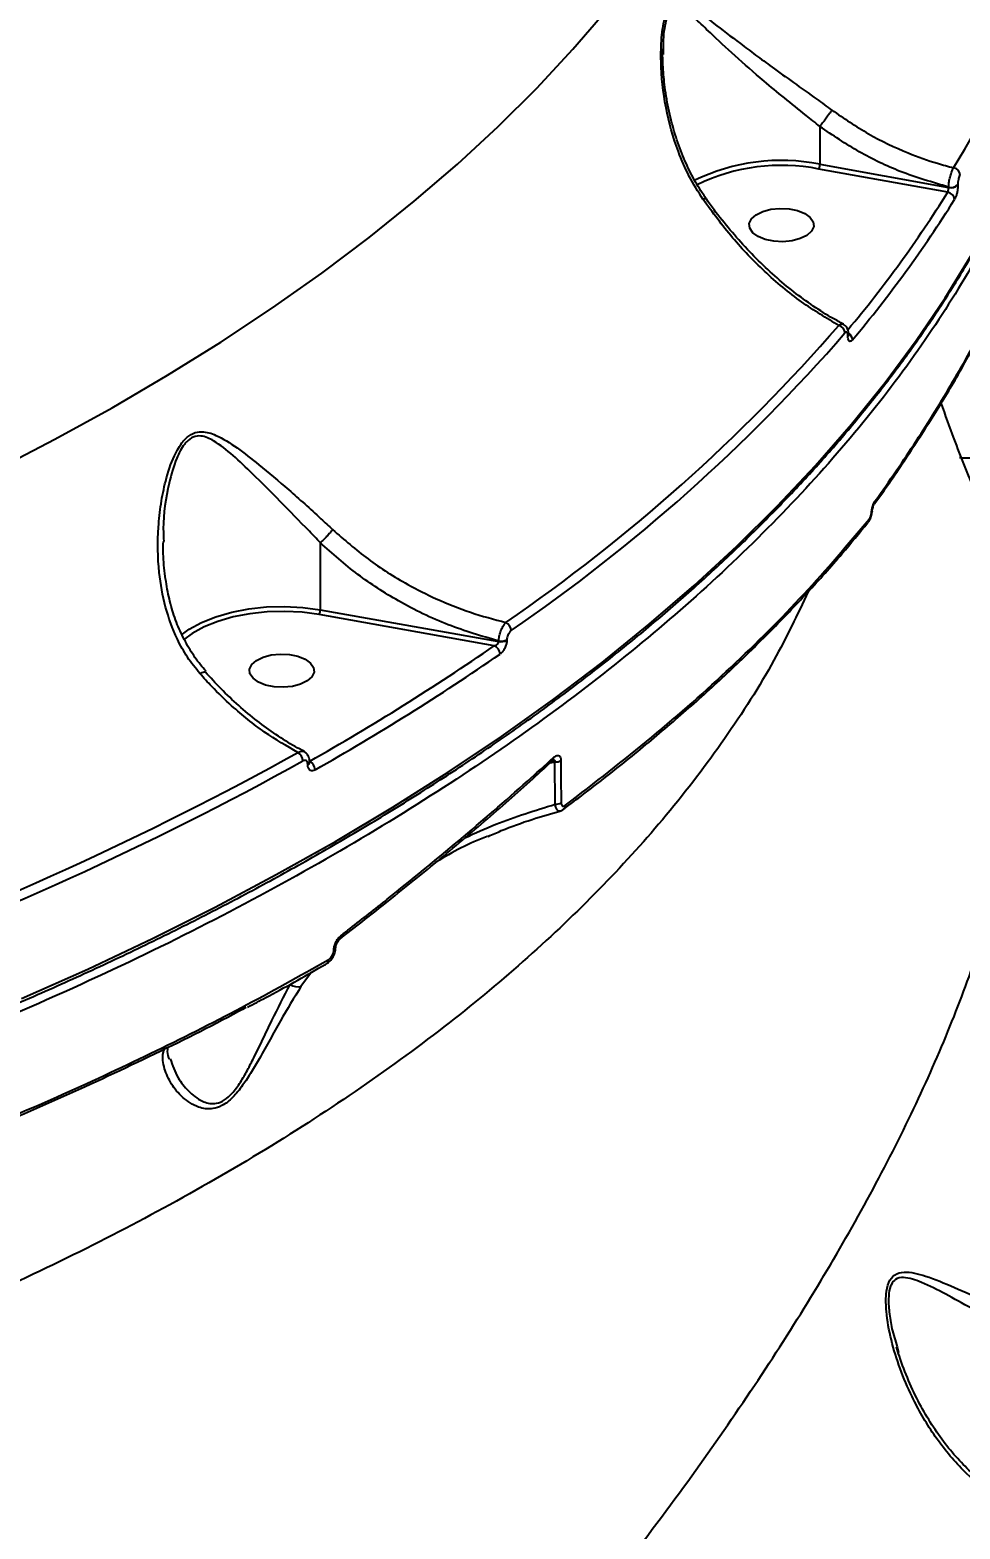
# Model space of a CAD drawing. Header units: millimetres. Extents: x -4153 to 4002, y -5023 to 3197.
# Drawn here: x -896.3 to -767, y -1285.5 to -1077 of the extents above; entities that cross this region are included whole.
import ezdxf

# ---------------------------------------------------------------- set-up
doc = ezdxf.new("R2010")
doc.units = ezdxf.units.MM
for name, color, linetype in [('DIKOM_ОБЪЕКТ', 7, 'Continuous'), ('DIKOM_РАЗМЕР_ЗОНА', 7, 'Continuous'), ('DIKOM_РАЗМЕР_ОБЪЕКТА', 7, 'Continuous')]:
    doc.layers.add(name, color=color, linetype=linetype)
doc.styles.add('style1', font='arialbd.ttf', dxfattribs={"width": 0.8})
doc.dimstyles.new('1-50', dxfattribs={"dimtxt": 300, "dimasz": 200, "dimexe": 100, "dimexo": 0, "dimgap": 100, "dimtad": 1, "dimtxsty": 'style1', "dimcen": 200, "dimclrd": 7, "dimclre": 7, "dimclrt": 7, "dimadec": 1, "dimazin": 2, "dimtfac": 1, "dimtmove": 0, "dimatfit": 2, "dimfxl": 0, "dimlwd": 25, "dimlwe": 18, "dimarcsym": 0})

# ---------------------------------------------------------------- blocks, each defined once
blk = doc.blocks.new('*D9')
at = {"layer": 'Defpoints', "color": 0, "transparency": 16777216}
for p in [(2370.19, 1747.32), (-2106.31, -2974.61), (1195.51, -2974.61)]:
    blk.add_point(p, dxfattribs=at)
at = {"layer": 'DIKOM_РАЗМЕР_ОБЪЕКТА', "color": 7, "lineweight": 18, "transparency": 16777216}
for p, q in [((2370.19, 1747.32), (-2206.31, 1747.32)), ((1195.51, -2974.61), (-2206.31, -2974.61))]:
    blk.add_line(p, q, dxfattribs=at)
at = {"layer": 'DIKOM_РАЗМЕР_ОБЪЕКТА', "color": 7, "lineweight": 25, "transparency": 16777216}
blk.add_line((-2106.31, 1547.32), (-2106.31, -2774.61), dxfattribs=at)
at = {"layer": 'DIKOM_РАЗМЕР_ОБЪЕКТА', "color": 7, "transparency": 16777216}
for points in [[(-2139.64, 1547.32), (-2072.98, 1547.32), (-2106.31, 1747.32)], [(-2139.64, -2774.61), (-2072.98, -2774.61), (-2106.31, -2974.61)]]:
    blk.add_solid(points, dxfattribs=at)
at = {"layer": 'DIKOM_РАЗМЕР_ОБЪЕКТА', "color": 7, "transparency": 16777216, "insert": (-2359.48, -612.26), "char_height": 300, "attachment_point": 5, "rotation": 90, "style": 'style1'}
blk.add_mtext('{\\fArial|b0|i0|c204|p34;4700}', dxfattribs=at)
blk = doc.blocks.new('*D10')
at = {"layer": 'Defpoints', "color": 0, "transparency": 16777216}
for p in [(4001.69, -909.96), (-3216.31, -1859.46), (4001.69, -4923)]:
    blk.add_point(p, dxfattribs=at)
at = {"layer": 'DIKOM_РАЗМЕР_ЗОНА', "color": 7, "lineweight": 18, "transparency": 16777216}
for p, q in [((4001.69, -909.96), (4001.69, -5023)), ((-3216.31, -1859.46), (-3216.31, -5023))]:
    blk.add_line(p, q, dxfattribs=at)
at = {"layer": 'DIKOM_РАЗМЕР_ЗОНА', "color": 7, "lineweight": 25, "transparency": 16777216}
blk.add_line((-3016.31, -4923), (3801.69, -4923), dxfattribs=at)
at = {"layer": 'DIKOM_РАЗМЕР_ЗОНА', "color": 7, "transparency": 16777216}
for points in [[(-3016.31, -4889.67), (-3016.31, -4956.33), (-3216.31, -4923)], [(3801.69, -4889.67), (3801.69, -4956.33), (4001.69, -4923)]]:
    blk.add_solid(points, dxfattribs=at)
at = {"layer": 'DIKOM_РАЗМЕР_ЗОНА', "color": 7, "transparency": 16777216, "insert": (392.69, -4669.83), "char_height": 300, "attachment_point": 5, "style": 'style1'}
blk.add_mtext('{\\fArial|b0|i0|c204|p34;7200}', dxfattribs=at)
blk = doc.blocks.new('*D11')
at = {"layer": 'Defpoints', "color": 0, "transparency": 16777216}
for p in [(2631.36, 3197.31), (-3702.81, -4429.79), (2071.05, -4429.79)]:
    blk.add_point(p, dxfattribs=at)
at = {"layer": 'DIKOM_РАЗМЕР_ЗОНА', "color": 7, "lineweight": 18, "transparency": 16777216}
for p, q in [((2631.36, 3197.31), (-3802.81, 3197.31)), ((2071.05, -4429.79), (-3802.81, -4429.79))]:
    blk.add_line(p, q, dxfattribs=at)
at = {"layer": 'DIKOM_РАЗМЕР_ЗОНА', "color": 7, "lineweight": 25, "transparency": 16777216}
blk.add_line((-3702.81, 2997.31), (-3702.81, -4229.79), dxfattribs=at)
at = {"layer": 'DIKOM_РАЗМЕР_ЗОНА', "color": 7, "transparency": 16777216}
for points in [[(-3736.14, 2997.31), (-3669.48, 2997.31), (-3702.81, 3197.31)], [(-3736.14, -4229.79), (-3669.48, -4229.79), (-3702.81, -4429.79)]]:
    blk.add_solid(points, dxfattribs=at)
at = {"layer": 'DIKOM_РАЗМЕР_ЗОНА', "color": 7, "transparency": 16777216, "insert": (-3955.98, -616.24), "char_height": 300, "attachment_point": 5, "rotation": 90, "style": 'style1'}
blk.add_mtext('{\\fArial|b0|i0|c204|p34;7600}', dxfattribs=at)
blk = doc.blocks.new('*D12')
at = {"layer": 'Defpoints', "color": 0, "transparency": 16777216}
for p in [(-1688.31, 690.56), (2486.69, 690.56), (-1688.31, -3442.2)]:
    blk.add_point(p, dxfattribs=at)
at = {"layer": 'DIKOM_РАЗМЕР_ОБЪЕКТА', "color": 7, "lineweight": 18, "transparency": 16777216}
for p, q in [((-1688.31, 690.56), (-1688.31, -3542.2)), ((2486.69, 690.56), (2486.69, -3542.2))]:
    blk.add_line(p, q, dxfattribs=at)
at = {"layer": 'DIKOM_РАЗМЕР_ОБЪЕКТА', "color": 7, "lineweight": 25, "transparency": 16777216}
blk.add_line((2286.69, -3442.2), (-1488.31, -3442.2), dxfattribs=at)
at = {"layer": 'DIKOM_РАЗМЕР_ОБЪЕКТА', "color": 7, "transparency": 16777216}
for points in [[(-1488.31, -3408.87), (-1488.31, -3475.54), (-1688.31, -3442.2)], [(2286.69, -3408.87), (2286.69, -3475.54), (2486.69, -3442.2)]]:
    blk.add_solid(points, dxfattribs=at)
at = {"layer": 'DIKOM_РАЗМЕР_ОБЪЕКТА', "color": 7, "transparency": 16777216, "insert": (399.19, -3189.03), "char_height": 300, "attachment_point": 5, "style": 'style1'}
blk.add_mtext('{\\fArial|b0|i0|c204|p34;4175}', dxfattribs=at)

msp = doc.modelspace()

# ---------------------------------------------------------------- linework, layer by layer
at = {"layer": 'DIKOM_ОБЪЕКТ', "color": 7, "linetype": 'Continuous'}
for p, q in [((-808.25, -1079.641), (-808.26, -1080.43)), ((-786.446, -1090.431), (-786.446, -1095.672)), ((-768.689, -1099.577), (-786.609, -1096.344)), ((-786.446, -1095.672), (-768.564, -1098.898)), ((-768.564, -1098.898), (-768.564, -1098.851)), ((-767.28, -1098.52), (-767.28, -1098.567)), ((-782.482, -1119.364), (-782.482, -1119.296)), ((-782.565, -1119.57), (-782.565, -1119.502)), ((-855.905, -1148.302), (-855.905, -1157.635)), ((-831.715, -1162.635), (-856.067, -1158.307)), ((-855.905, -1157.635), (-831.104, -1162.042)), ((-831.104, -1162.042), (-831.104, -1161.974)), ((-829.973, -1161.794), (-829.973, -1161.862)), ((-857.646, -1179.181), (-857.646, -1179.133)), ((-857.385, -1178.833), (-857.385, -1178.786)), ((-823.292, -1178.804), (-824.016, -1178.973)), ((-823.259, -1184.684), (-823.292, -1178.804)), ((-857.11, -1208.019), (-858.598, -1210.031)), ((-775.729, -1260.111), (-775.505, -1260.906))]:
    msp.add_line(p, q, dxfattribs=at)
at = {"layer": 'DIKOM_ОБЪЕКТ', "color": 7, "linetype": 'Continuous', "flags": 128}
for points in [[(-901.019, -1138.169), (-892.801, -1133.915), (-884.839, -1129.534), (-877.14, -1125.03), (-869.711, -1120.407), (-862.559, -1115.669), (-855.691, -1110.822), (-849.114, -1105.868), (-842.832, -1100.814), (-836.853, -1095.663), (-831.182, -1090.421), (-825.824, -1085.092), (-820.784, -1079.682), (-816.066, -1074.195)], [(-794.048, -1106.146), (-795.055, -1105.738), (-795.798, -1105.201), (-796.217, -1104.578), (-796.278, -1103.919), (-795.976, -1103.278), (-795.335, -1102.706), (-794.408, -1102.251), (-793.27, -1101.949), (-792.012, -1101.824), (-790.737, -1101.887), (-789.548, -1102.132), (-788.541, -1102.54), (-787.798, -1103.077), (-787.379, -1103.7), (-787.318, -1104.359), (-787.62, -1105), (-788.261, -1105.572), (-789.188, -1106.027), (-790.326, -1106.329), (-791.584, -1106.454), (-792.859, -1106.391), (-794.048, -1106.146)], [(-897.448, -1211.704), (-888.232, -1207.595), (-879.251, -1203.351), (-870.513, -1198.974), (-862.025, -1194.468), (-853.795, -1189.837), (-845.829, -1185.086), (-838.134, -1180.217), (-830.717, -1175.236), (-823.583, -1170.145), (-816.74, -1164.95), (-810.191, -1159.655), (-803.944, -1154.265), (-798.004, -1148.783), (-792.374, -1143.215), (-787.061, -1137.565), (-782.068, -1131.838), (-777.4, -1126.038), (-773.061, -1120.172), (-769.055, -1114.243), (-765.383, -1108.257)], [(-779.19, -1143.94), (-779.208, -1143.965), (-779.261, -1143.99)], [(-875.059, -1161.016), (-874.122, -1160.352), (-872.396, -1159.404), (-870.41, -1158.602), (-868.21, -1157.966), (-865.847, -1157.51), (-863.377, -1157.245), (-860.857, -1157.177), (-858.347, -1157.308), (-855.905, -1157.635)], [(-856.067, -1158.307), (-858.435, -1157.99), (-860.869, -1157.864), (-863.312, -1157.929), (-865.708, -1158.186), (-867.999, -1158.628), (-870.132, -1159.245), (-872.058, -1160.022), (-873.732, -1160.941), (-874.889, -1161.787)], [(-863.507, -1168.109), (-864.514, -1167.701), (-865.257, -1167.164), (-865.676, -1166.54), (-865.737, -1165.881), (-865.435, -1165.24), (-864.794, -1164.669), (-863.867, -1164.214), (-862.729, -1163.912), (-861.471, -1163.787), (-860.196, -1163.849), (-859.007, -1164.094), (-858, -1164.502), (-857.258, -1165.04), (-856.839, -1165.663), (-856.778, -1166.322), (-857.08, -1166.963), (-857.72, -1167.534), (-858.647, -1167.99), (-859.786, -1168.292), (-861.043, -1168.417), (-862.318, -1168.354), (-863.507, -1168.109)]]:
    msp.add_lwpolyline(points, dxfattribs=at)
at = {"layer": 'DIKOM_ОБЪЕКТ', "color": 7, "linetype": 'Continuous'}
for centre, radius, start, end in [((-878.672, -1027.113), 130.566, 328.07016, 349.08133), ((-791.8, -1122.813), 27.665, 78.84045, 115.98323), ((-791.8, -1122.689), 26.852, 78.85353, 115.87353), ((-768.074, -1097.246), 1.099, 4.21211, 78.86437), ((-914.893, -1008.085), 172.471, 320.10933, 327.96238), ((-914.473, -1008.758), 173.103, 319.96408, 327.96021), ((-768.843, -1100.675), 1.109, 4.35756, 82.02467), ((-768.212, -1097.558), 1.34, 254.78395, 314.09324), ((-768.212, -1097.605), 1.34, 254.79407, 314.08311), ((-968.563, -957.599), 244.721, 304.45486, 319.01582), ((-968.119, -958.294), 245.258, 304.45462, 319.01587), ((-784.14, -1119.223), 1.167, 3.77915, 74.32891), ((-782.8, -1119.287), 0.318, 317.61573, 357.73625), ((-783.057, -1120.169), 1.121, 2.99956, 59.18979), ((-782.799, -1119.356), 0.317, 317.56115, 358.58486), ((-779.426, -1142.593), 0.634, 324.93034, 5.30744), ((-780.283, -1145.072), 0.683, 320.64616, 3.89138), ((-857.317, -1157.65), 1.412, 332.26574, 0.61524), ((-830.693, -1160.586), 1.33, 2.50917, 64.03012), ((-1026.173, -880.392), 342.746, 299.50439, 304.56589), ((-832.238, -1163.853), 1.326, 2.32054, 66.7582), ((-830.776, -1160.395), 1.613, 258.2992, 299.86014), ((-830.776, -1160.464), 1.612, 258.29017, 299.86917), ((-1025.819, -880.91), 343.533, 299.50423, 304.56619), ((-1079.041, -780.71), 453.694, 289.86955, 299.01125), ((-859.761, -1178.699), 1.436, 1.80905, 58.38023), ((-1078.848, -781.002), 454.706, 289.86961, 299.01111), ((-857.809, -1178.739), 0.427, 292.38032, 353.67275), ((-857.807, -1178.788), 0.425, 292.26966, 354.56897), ((-858.047, -1179.934), 1.414, 1.63058, 61.58695), ((-823.999, -1178.277), 0.523, 312.85455, 9.76426), ((-823.215, -1177.284), 1.522, 267.12717, 299.99137), ((-823.208, -1183.144), 1.541, 268.1082, 300.63966), ((-822.444, -1184.883), 0.616, 308.13926, 5.92173), ((-854.128, -1204.537), 0.371, 287.35759, 349.36347), ((-853.514, -1203.071), 0.487, 312.07219, 14.20943), ((-855.377, -1206.382), 0.583, 304.14486, 7.19727), ((-858.947, -1207.848), 2.211, 239.12599, 279.08588)]:
    msp.add_arc(centre, radius, start, end, dxfattribs=at)
for points, knots in [([(-802.707, -1100.558), (-803.37, -1099.508), (-804.707, -1097.39), (-806.535, -1093.14), (-808.024, -1087.782), (-808.614, -1082.397), (-808.532, -1078.607), (-808.272, -1076.479), (-807.919, -1074.925), (-807.337, -1073.707), (-806.445, -1073.114), (-805.158, -1073.35), (-803.416, -1074.432), (-800.897, -1076.313), (-798.202, -1078.393), (-795.414, -1080.478), (-792.961, -1082.278), (-790.119, -1084.325), (-787.287, -1086.341), (-785.486, -1087.649), (-784.794, -1088.152)], [0, 0, 0, 0, 0.0563532, 0.1136128, 0.2103712, 0.3099834, 0.3619805, 0.3883011, 0.4153375, 0.4457381, 0.4740993, 0.5167975, 0.5802338, 0.6452956, 0.7405604, 0.7897127, 0.838846, 0.8993607, 0.9613633, 1, 1, 1, 1]), ([(-786.444, -1090.425), (-786.444, -1090.425), (-787.096, -1089.913), (-788.772, -1088.567), (-791.415, -1086.454), (-794.794, -1083.667), (-798.317, -1080.562), (-801.376, -1077.729), (-803.689, -1075.482), (-805.279, -1074.195), (-806.458, -1073.724), (-807.223, -1074.147), (-807.591, -1074.87), (-807.875, -1075.739), (-808.09, -1076.819), (-808.255, -1078.257), (-808.251, -1079.22), (-808.25, -1079.641)], [0, 0, 0, 0, 0.0000504, 0.0590012, 0.1536175, 0.2483595, 0.3985855, 0.5490201, 0.6475886, 0.745758, 0.8083733, 0.848367, 0.8819735, 0.8911899, 0.9301973, 0.9694731, 1, 1, 1, 1]), ([(-802.295, -1100.396), (-802.474, -1100.155), (-803.217, -1099.152), (-804.307, -1097.182), (-805.576, -1094.471), (-806.631, -1091.502), (-807.466, -1088.306), (-808.025, -1085.154), (-808.277, -1082.25), (-808.336, -1080.47), (-808.29, -1079.653), (-808.289, -1079.643)], [0, 0, 0, 0, 0.040573, 0.1684896, 0.3038984, 0.4468529, 0.5967074, 0.7542028, 0.8825832, 0.9985672, 1, 1, 1, 1]), ([(-784.794, -1088.152), (-784.807, -1088.171), (-784.859, -1088.248), (-785.009, -1088.466), (-785.291, -1088.865), (-785.681, -1089.405), (-786.089, -1089.958), (-786.326, -1090.269), (-786.444, -1090.425)], [0, 0, 0, 0, 0.0381086, 0.1492277, 0.3619315, 0.5746149, 0.7872941, 1, 1, 1, 1]), ([(-784.794, -1088.152), (-783.126, -1089.293), (-779.749, -1091.602), (-774.734, -1093.97), (-770.726, -1095.411), (-768.605, -1095.971), (-767.862, -1096.167)], [0, 0, 0, 0, 0.3181903, 0.643965, 0.8752444, 1, 1, 1, 1]), ([(-786.446, -1090.431), (-786.445, -1090.429), (-786.445, -1090.427), (-786.444, -1090.426), (-786.444, -1090.425)], [0, 0, 0, 0, 0.6153563, 1, 1, 1, 1]), ([(-768.564, -1098.851), (-770.819, -1098.194), (-775.061, -1096.958), (-781.101, -1094.059), (-784.65, -1091.65), (-786.446, -1090.431)], [0, 0, 0, 0, 0.3593261, 0.6759038, 1, 1, 1, 1]), ([(-1166.674, -1262.907), (-1164.653, -1262.9), (-1158.794, -1262.88), (-1149.099, -1262.722), (-1137.6, -1262.379), (-1126.124, -1261.872), (-1114.679, -1261.204), (-1103.274, -1260.374), (-1091.917, -1259.383), (-1080.617, -1258.232), (-1069.383, -1256.921), (-1058.222, -1255.452), (-1047.143, -1253.826), (-1036.156, -1252.044), (-1025.266, -1250.107), (-1014.484, -1248.016), (-1003.817, -1245.775), (-993.273, -1243.382), (-982.86, -1240.842), (-972.585, -1238.155), (-962.458, -1235.324), (-952.484, -1232.35), (-942.672, -1229.237), (-933.029, -1225.986), (-923.562, -1222.599), (-914.279, -1219.079), (-905.185, -1215.429), (-896.289, -1211.652), (-887.597, -1207.749), (-879.115, -1203.725), (-870.85, -1199.582), (-862.808, -1195.324), (-854.995, -1190.952), (-847.417, -1186.471), (-840.08, -1181.884), (-832.988, -1177.195), (-826.149, -1172.406), (-819.566, -1167.521), (-813.245, -1162.545), (-807.191, -1157.479), (-801.408, -1152.33), (-795.901, -1147.1), (-790.673, -1141.793), (-785.73, -1136.414), (-781.074, -1130.965), (-776.71, -1125.453), (-772.64, -1119.88), (-768.87, -1114.251), (-765.395, -1108.571), (-762.242, -1102.841), (-759.904, -1098.223), (-758.727, -1095.502), (-758.388, -1094.719)], [0, 0, 0, 0, 0.0107552, 0.0311878, 0.0516215, 0.0720552, 0.0924884, 0.1129222, 0.1333561, 0.15379, 0.1742241, 0.1946587, 0.215093, 0.2355279, 0.2559631, 0.2763984, 0.2968343, 0.3172703, 0.3377071, 0.358144, 0.3785814, 0.3990192, 0.4194577, 0.4398966, 0.4603357, 0.4807758, 0.5012164, 0.5216576, 0.5420996, 0.5625417, 0.5829848, 0.6034285, 0.6238725, 0.6443172, 0.664762, 0.6852075, 0.705653, 0.7260988, 0.7465444, 0.7669897, 0.7874344, 0.8078782, 0.8283208, 0.8487617, 0.8692001, 0.8896363, 0.9100693, 0.9304984, 0.9509232, 0.9713434, 0.9917579, 1, 1, 1, 1]), ([(-758.312, -1096.071), (-758.45, -1096.421), (-760.132, -1100.69), (-764.54, -1108.737), (-771.672, -1120.271), (-780.274, -1131.668), (-790.176, -1142.907), (-801.207, -1153.733), (-813.291, -1164.121), (-826.344, -1174.053), (-840.578, -1183.691), (-855.995, -1192.988), (-872.568, -1201.902), (-889.199, -1209.885), (-905.677, -1216.996), (-921.828, -1223.308), (-938.61, -1229.233), (-955.986, -1234.748), (-973.767, -1239.797), (-991.862, -1244.356), (-1008.281, -1248.033), (-1018.801, -1250.08), (-1023.084, -1250.913)], [0, 0, 0, 0, 0.0049824, 0.0607473, 0.1164693, 0.1738099, 0.231197, 0.2885376, 0.3442597, 0.4000244, 0.4557466, 0.5130871, 0.5704745, 0.6278152, 0.6763108, 0.7248634, 0.7734157, 0.8224281, 0.8714411, 0.9192196, 0.9671062, 1, 1, 1, 1]), ([(-786.609, -1096.344), (-786.603, -1096.334), (-786.591, -1096.315), (-786.561, -1096.257), (-786.52, -1096.154), (-786.479, -1095.995), (-786.451, -1095.824), (-786.447, -1095.723), (-786.446, -1095.672)], [0, 0, 0, 0, 0.0702727, 0.1413462, 0.3560469, 0.5705939, 0.7853694, 1, 1, 1, 1]), ([(-768.564, -1098.851), (-768.556, -1098.719), (-768.536, -1098.389), (-768.44, -1097.791), (-768.279, -1097.138), (-768.077, -1096.552), (-767.934, -1096.296), (-767.862, -1096.167)], [0, 0, 0, 0, 0.14236107, 0.35726224, 0.57167197, 0.7857328, 1, 1, 1, 1]), ([(-766.978, -1097.165), (-767.012, -1097.23), (-767.079, -1097.36), (-767.169, -1097.655), (-767.238, -1097.985), (-767.275, -1098.287), (-767.279, -1098.454), (-767.28, -1098.52)], [0, 0, 0, 0, 0.2142597, 0.4284063, 0.6429326, 0.8577583, 1, 1, 1, 1]), ([(-802.707, -1100.558), (-802.667, -1100.537), (-802.55, -1100.476), (-802.381, -1100.4), (-802.343, -1100.412), (-802.321, -1100.419)], [0, 0, 0, 0, 0.1827969, 0.530976, 1, 1, 1, 1]), ([(-783.825, -1118.1), (-785.57, -1117.065), (-789.106, -1114.966), (-794.073, -1110.77), (-798.715, -1105.987), (-801.366, -1102.383), (-802.707, -1100.558)], [0, 0, 0, 0, 0.2536067, 0.5139726, 0.7539647, 1, 1, 1, 1]), ([(-783.154, -1117.914), (-783.645, -1117.659), (-785.058, -1116.924), (-787.379, -1115.428), (-790.093, -1113.458), (-792.749, -1111.244), (-795.312, -1108.827), (-797.765, -1106.23), (-800.067, -1103.456), (-801.586, -1101.507), (-802.282, -1100.451), (-802.309, -1100.411)], [0, 0, 0, 0, 0.0706917, 0.2033045, 0.3361928, 0.4693674, 0.6022174, 0.7334943, 0.864422, 0.9948413, 1, 1, 1, 1]), ([(-768.689, -1099.577), (-768.675, -1099.544), (-768.646, -1099.478), (-768.609, -1099.329), (-768.58, -1099.164), (-768.566, -1099.013), (-768.565, -1098.931), (-768.564, -1098.898)], [0, 0, 0, 0, 0.215081, 0.4300909, 0.6448405, 0.8592789, 1, 1, 1, 1]), ([(-767.28, -1098.567), (-767.282, -1098.665), (-767.288, -1098.913), (-767.342, -1099.363), (-767.445, -1099.857), (-767.582, -1100.3), (-767.685, -1100.494), (-767.737, -1100.591)], [0, 0, 0, 0, 0.1407883, 0.35532, 0.570021, 0.7849796, 1, 1, 1, 1]), ([(-783.825, -1118.1), (-783.732, -1118.038), (-783.525, -1117.9), (-783.295, -1117.857), (-783.197, -1117.937), (-783.176, -1117.954)], [0, 0, 0, 0, 0.3888667, 0.8709057, 1, 1, 1, 1]), ([(-782.487, -1119.299), (-782.486, -1119.259), (-782.477, -1119.005), (-782.559, -1118.613), (-782.81, -1118.162), (-783.064, -1118.011), (-783.16, -1117.954)], [0, 0, 0, 0, 0.07335961, 0.46707234, 0.79779992, 1, 1, 1, 1]), ([(-782.565, -1119.502), (-782.569, -1119.414), (-782.577, -1119.24), (-782.644, -1119.073), (-782.742, -1119), (-782.858, -1119.026), (-782.939, -1119.109), (-782.976, -1119.146)], [0, 0, 0, 0, 0.2039686, 0.4079919, 0.6135344, 0.8265516, 1, 1, 1, 1]), ([(-781.938, -1120.11), (-781.993, -1120.168), (-782.117, -1120.296), (-782.295, -1120.333), (-782.444, -1120.22), (-782.545, -1119.966), (-782.558, -1119.702), (-782.565, -1119.57)], [0, 0, 0, 0, 0.1741921, 0.3896148, 0.5958124, 0.7978902, 1, 1, 1, 1]), ([(-782.469, -1119.536), (-782.469, -1119.537), (-782.467, -1119.542), (-782.479, -1119.484), (-782.481, -1119.404), (-782.482, -1119.364)], [0, 0, 0, 0, 0.1808936, 0.5971305, 1, 1, 1, 1]), ([(-778.909, -1142.956), (-778.829, -1142.848), (-777.265, -1140.726), (-774.474, -1136.595), (-770.577, -1130.572), (-767.459, -1125.407), (-765.745, -1122.262), (-765.118, -1121.11)], [0, 0, 0, 0, 0.0147843, 0.2900191, 0.5656673, 0.8408503, 1, 1, 1, 1]), ([(-778.795, -1142.535), (-778.545, -1142.184), (-777.293, -1140.431), (-774.17, -1135.913), (-769.675, -1128.986), (-766.563, -1123.491), (-765.006, -1120.742)], [0, 0, 0, 0, 0.0480646, 0.2403225, 0.6198799, 1, 1, 1, 1]), ([(-762.606, -1146.594), (-763.371, -1144.813), (-765.206, -1140.542), (-767.535, -1134.63), (-769.003, -1130.536), (-769.601, -1128.869)], [0, 0, 0, 0, 0.2979346, 0.7141224, 1, 1, 1, 1]), ([(-872.639, -1166.516), (-873.236, -1165.772), (-874.441, -1164.271), (-876.124, -1161.191), (-877.553, -1157.248), (-878.486, -1151.998), (-878.555, -1147.15), (-878.095, -1142.896), (-877.412, -1139.538), (-876.437, -1136.532), (-875.358, -1134.644), (-874.444, -1133.627), (-873.579, -1133.01), (-872.098, -1132.762), (-870.049, -1133.411), (-867.463, -1135.081), (-864.15, -1137.663), (-860.29, -1140.945), (-856.792, -1144.05), (-854.729, -1145.974), (-854.186, -1146.481)], [0, 0, 0, 0, 0.0440623, 0.0889566, 0.1624865, 0.2382051, 0.3352453, 0.385265, 0.4352591, 0.4935498, 0.5321352, 0.5402069, 0.5665594, 0.5927406, 0.6382714, 0.7076008, 0.7787241, 0.8710024, 0.966035, 1, 1, 1, 1]), ([(-855.904, -1148.3), (-855.904, -1148.3), (-856.383, -1147.741), (-858.331, -1145.834), (-861.491, -1142.483), (-865.029, -1139.011), (-868.017, -1136.102), (-870.359, -1134.25), (-872.215, -1133.384), (-873.554, -1133.505), (-874.229, -1133.998), (-874.622, -1134.414), (-875.151, -1135.051), (-876.109, -1136.927), (-877.179, -1140.893), (-877.831, -1144.827), (-877.696, -1147.539), (-877.666, -1148.129)], [0, 0, 0, 0, 0.0000249, 0.0500788, 0.1885434, 0.327216, 0.4299949, 0.5324067, 0.5962339, 0.6315275, 0.6661331, 0.6665979, 0.6774822, 0.7308708, 0.8146137, 0.9597086, 1, 1, 1, 1]), ([(-752.254, -1135.868), (-752.985, -1135.952), (-755.595, -1136.249), (-760.208, -1136.47), (-764.417, -1136.601), (-766.729, -1136.525), (-767.056, -1136.515)], [0, 0, 0, 0, 0.1514199, 0.5407564, 0.9349261, 1, 1, 1, 1]), ([(-779.755, -1145.489), (-779.708, -1145.432), (-779.541, -1145.229), (-779.36, -1144.783), (-779.228, -1144.29), (-779.201, -1144.004), (-779.195, -1143.939)], [0, 0, 0, 0, 0.1420972, 0.5013065, 0.8884161, 1, 1, 1, 1]), ([(-779.602, -1145.026), (-779.585, -1145.003), (-779.522, -1144.919), (-779.419, -1144.702), (-779.314, -1144.36), (-779.279, -1144.113), (-779.261, -1143.99)], [0, 0, 0, 0, 0.1085364, 0.3984014, 0.6996133, 1, 1, 1, 1]), ([(-779.261, -1143.99), (-779.236, -1143.817), (-779.186, -1143.469), (-779.037, -1142.984), (-778.897, -1142.685), (-778.814, -1142.562), (-778.795, -1142.535)], [0, 0, 0, 0, 0.3053593, 0.6114217, 0.9125759, 1, 1, 1, 1]), ([(-779.187, -1143.937), (-779.184, -1143.902), (-779.171, -1143.753), (-779.116, -1143.493), (-779.034, -1143.22), (-778.962, -1143.05), (-778.915, -1142.968), (-778.912, -1142.964), (-778.911, -1142.963)], [0, 0, 0, 0, 0.0840201, 0.3560721, 0.5890911, 0.7827539, 0.9303374, 1, 1, 1, 1]), ([(-822.075, -1185.355), (-820.195, -1183.941), (-816.134, -1180.889), (-810.215, -1176.089), (-804.263, -1170.988), (-798.606, -1165.813), (-793.231, -1160.566), (-788.144, -1155.24), (-783.635, -1150.217), (-780.958, -1146.938), (-779.775, -1145.489)], [0, 0, 0, 0, 0.1130282, 0.2440487, 0.3749129, 0.5053844, 0.6355172, 0.7657847, 0.8964711, 1, 1, 1, 1]), ([(-821.832, -1184.819), (-817.762, -1181.691), (-809.622, -1175.434), (-798.617, -1165.609), (-788.448, -1155.501), (-782.551, -1148.517), (-779.602, -1145.026)], [0, 0, 0, 0, 0.2486168, 0.49723391, 0.74861618, 1, 1, 1, 1]), ([(-934.195, -1411.23), (-929.384, -1407.273), (-919.76, -1399.358), (-905.796, -1387.274), (-892.213, -1375.061), (-878.622, -1362.3), (-865.158, -1349.06), (-851.936, -1335.382), (-839.315, -1321.612), (-827.368, -1307.798), (-816.156, -1293.994), (-806.036, -1280.648), (-796.99, -1267.8), (-788.977, -1255.47), (-781.768, -1243.319), (-775.425, -1231.402), (-769.993, -1219.77), (-765.496, -1208.438), (-762.002, -1197.472), (-759.543, -1186.873), (-758.198, -1176.82), (-757.973, -1167.536), (-758.85, -1159.086), (-760.385, -1152.143), (-762.06, -1148.238), (-762.741, -1146.65)], [0, 0, 0, 0, 0.0400048, 0.0800096, 0.1204125, 0.1608154, 0.2054798, 0.2501788, 0.2948426, 0.3408233, 0.3868418, 0.4328217, 0.476081, 0.5193729, 0.5626315, 0.6071388, 0.651682, 0.6961891, 0.742306, 0.7884231, 0.8352025, 0.8819818, 0.9259178, 0.9698883, 1, 1, 1, 1]), ([(-871.777, -1166.169), (-872.045, -1165.876), (-872.885, -1164.954), (-874.062, -1163.189), (-875.31, -1160.897), (-876.294, -1158.416), (-877.008, -1155.764), (-877.504, -1152.897), (-877.756, -1150.33), (-877.73, -1148.702), (-877.721, -1148.135)], [0, 0, 0, 0, 0.0611088, 0.1919097, 0.327681, 0.465898, 0.6050853, 0.7508556, 0.9132392, 1, 1, 1, 1]), ([(-855.905, -1148.302), (-855.905, -1148.302), (-855.905, -1148.301), (-855.904, -1148.3), (-855.904, -1148.3), (-855.904, -1148.3)], [0, 0, 0, 0, 0.48831681, 0.84622009, 1, 1, 1, 1]), ([(-831.104, -1161.974), (-833.46, -1161.294), (-838.239, -1159.913), (-844.816, -1156.674), (-850.829, -1152.829), (-854.2, -1149.823), (-855.905, -1148.302)], [0, 0, 0, 0, 0.2606915, 0.5287018, 0.7616299, 1, 1, 1, 1]), ([(-854.186, -1146.481), (-854.223, -1146.528), (-854.33, -1146.667), (-854.587, -1146.975), (-854.983, -1147.412), (-855.465, -1147.904), (-855.758, -1148.168), (-855.904, -1148.3)], [0, 0, 0, 0, 0.0873166, 0.2535952, 0.5024254, 0.7511895, 1, 1, 1, 1]), ([(-854.186, -1146.481), (-852.583, -1147.885), (-849.339, -1150.727), (-844.393, -1153.842), (-839.593, -1156.261), (-835.032, -1158.093), (-831.758, -1158.955), (-830.11, -1159.39)], [0, 0, 0, 0, 0.2308644, 0.4671745, 0.6265697, 0.8119924, 1, 1, 1, 1]), ([(-788.07, -1155.1), (-789.587, -1158.291), (-792.879, -1165.216), (-799.513, -1175.603), (-807.459, -1186.054), (-816.43, -1195.999), (-826.26, -1205.44), (-837.219, -1214.649), (-849.31, -1223.586), (-862.515, -1232.22), (-876.457, -1240.315), (-891.046, -1247.87), (-906.185, -1254.893), (-922.2, -1261.548), (-939.085, -1267.788), (-956.752, -1273.634), (-969.047, -1277.103), (-975.192, -1278.837)], [0, 0, 0, 0, 0.0602335, 0.1307417, 0.2012505, 0.2674731, 0.3337477, 0.3999719, 0.4681249, 0.5363337, 0.604488, 0.6695131, 0.7345855, 0.7996115, 0.8663909, 0.9332204, 1, 1, 1, 1]), ([(-831.104, -1161.974), (-831.096, -1161.872), (-831.076, -1161.578), (-830.962, -1161.024), (-830.737, -1160.37), (-830.439, -1159.775), (-830.219, -1159.518), (-830.11, -1159.39)], [0, 0, 0, 0, 0.1131801, 0.325935, 0.5479787, 0.775457, 1, 1, 1, 1]), ([(-829.364, -1160.527), (-829.435, -1160.587), (-829.578, -1160.707), (-829.766, -1160.994), (-829.903, -1161.317), (-829.966, -1161.594), (-829.972, -1161.742), (-829.973, -1161.794)], [0, 0, 0, 0, 0.2288804, 0.4578586, 0.6784754, 0.8882887, 1, 1, 1, 1]), ([(-831.715, -1162.635), (-831.644, -1162.611), (-831.505, -1162.564), (-831.319, -1162.438), (-831.188, -1162.297), (-831.131, -1162.185), (-831.108, -1162.106), (-831.105, -1162.068), (-831.104, -1162.042)], [0, 0, 0, 0, 0.2551538, 0.4987302, 0.7166847, 0.8616466, 0.906965, 1, 1, 1, 1]), ([(-829.973, -1161.862), (-829.976, -1161.938), (-829.985, -1162.165), (-830.082, -1162.59), (-830.293, -1163.085), (-830.584, -1163.526), (-830.803, -1163.708), (-830.913, -1163.8)], [0, 0, 0, 0, 0.1082923, 0.3204181, 0.5430375, 0.7715641, 1, 1, 1, 1]), ([(-872.639, -1166.516), (-872.613, -1166.5), (-872.51, -1166.439), (-872.284, -1166.322), (-872.027, -1166.229), (-871.953, -1166.279), (-871.919, -1166.302)], [0, 0, 0, 0, 0.0709203, 0.2778135, 0.6740718, 1, 1, 1, 1]), ([(-859.008, -1177.476), (-860.563, -1176.582), (-863.713, -1174.772), (-867.713, -1171.524), (-870.672, -1168.686), (-872.095, -1167.116), (-872.639, -1166.516)], [0, 0, 0, 0, 0.3247092, 0.6574759, 0.8690072, 1, 1, 1, 1]), ([(-858.153, -1177.304), (-858.576, -1177.087), (-859.886, -1176.415), (-862.075, -1175.012), (-864.695, -1173.121), (-867.255, -1170.98), (-869.674, -1168.711), (-871.175, -1167.063), (-871.893, -1166.276)], [0, 0, 0, 0, 0.0879371, 0.2727476, 0.4583645, 0.6443483, 0.8300305, 1, 1, 1, 1]), ([(-859.008, -1177.476), (-858.863, -1177.413), (-858.574, -1177.285), (-858.275, -1177.279), (-858.19, -1177.363), (-858.19, -1177.363)], [0, 0, 0, 0, 0.4996726, 0.999057, 1, 1, 1, 1]), ([(-857.385, -1178.787), (-857.385, -1178.786), (-857.385, -1178.557), (-857.451, -1178.169), (-857.732, -1177.661), (-858.024, -1177.473), (-858.159, -1177.386)], [0, 0, 0, 0, 0.0004716, 0.3883316, 0.7151891, 1, 1, 1, 1]), ([(-857.646, -1179.133), (-857.65, -1179.071), (-857.658, -1178.915), (-857.74, -1178.719), (-857.894, -1178.588), (-858.097, -1178.554), (-858.249, -1178.621), (-858.325, -1178.654)], [0, 0, 0, 0, 0.1422839, 0.3571392, 0.5715638, 0.7857802, 1, 1, 1, 1]), ([(-856.634, -1179.894), (-856.747, -1179.944), (-856.975, -1180.044), (-857.278, -1179.994), (-857.508, -1179.797), (-857.629, -1179.504), (-857.641, -1179.272), (-857.646, -1179.181)], [0, 0, 0, 0, 0.2150897, 0.4299376, 0.6447369, 0.8592156, 1, 1, 1, 1]), ([(-857.377, -1178.914), (-857.379, -1178.912), (-857.382, -1178.908), (-857.383, -1178.851), (-857.383, -1178.829)], [0, 0, 0, 0, 0.61682, 1, 1, 1, 1]), ([(-853.195, -1203.422), (-851.1, -1201.794), (-846.491, -1198.212), (-839.651, -1192.631), (-832.657, -1186.701), (-827.33, -1182.039), (-824.417, -1179.345), (-823.658, -1178.644)], [0, 0, 0, 0, 0.1999115, 0.4396262, 0.6783833, 0.9162254, 1, 1, 1, 1]), ([(-853.041, -1202.952), (-852.606, -1202.615), (-850.431, -1200.932), (-844.855, -1196.536), (-836.547, -1189.72), (-828.939, -1183.136), (-824.686, -1179.279), (-823.484, -1178.189)], [0, 0, 0, 0, 0.04137325, 0.20686895, 0.53814986, 0.86943053, 1, 1, 1, 1]), ([(-823.632, -1178.655), (-823.619, -1178.642), (-823.573, -1178.595), (-823.535, -1178.578), (-823.545, -1178.582), (-823.547, -1178.583)], [0, 0, 0, 0, 0.248345, 0.8651741, 1, 1, 1, 1]), ([(-823.292, -1178.804), (-823.277, -1178.771), (-823.253, -1178.716), (-823.258, -1178.65), (-823.286, -1178.608), (-823.341, -1178.581), (-823.447, -1178.569), (-823.541, -1178.59), (-823.604, -1178.603)], [0, 0, 0, 0, 0.1805754, 0.3009285, 0.3970273, 0.5266559, 0.6858108, 1, 1, 1, 1]), ([(-823.484, -1178.189), (-823.335, -1178.076), (-823.091, -1177.888), (-822.773, -1177.876), (-822.571, -1178.028), (-822.467, -1178.298), (-822.458, -1178.512), (-822.454, -1178.603)], [0, 0, 0, 0, 0.3038382, 0.5023345, 0.7017006, 0.8732905, 1, 1, 1, 1]), ([(-822.454, -1178.603), (-822.456, -1179.188), (-822.462, -1181.144), (-822.439, -1183.1), (-822.423, -1184.47)], [0, 0, 0, 0, 0.2996231, 1, 1, 1, 1]), ([(-835.805, -1189.336), (-834.379, -1188.688), (-830.341, -1186.852), (-826.04, -1185.535), (-823.259, -1184.684)], [0, 0, 0, 0, 0.3533129, 1, 1, 1, 1]), ([(-832.559, -1189.142), (-831.956, -1188.874), (-829.974, -1187.991), (-826.649, -1186.799), (-823.883, -1186.002), (-822.588, -1185.63)], [0, 0, 0, 0, 0.1887035, 0.6202234, 1, 1, 1, 1]), ([(-822.591, -1185.621), (-822.597, -1185.626), (-822.687, -1185.689), (-822.866, -1185.594), (-823.084, -1185.317), (-823.205, -1184.958), (-823.25, -1184.731), (-823.259, -1184.684)], [0, 0, 0, 0, 0.0225303, 0.3378493, 0.6378785, 0.9248551, 1, 1, 1, 1]), ([(-822.588, -1185.614), (-822.508, -1185.593), (-822.312, -1185.544), (-822.155, -1185.424), (-822.062, -1185.353)], [0, 0, 0, 0, 0.4111586, 1, 1, 1, 1]), ([(-822.423, -1184.47), (-822.42, -1184.521), (-822.412, -1184.651), (-822.351, -1184.827), (-822.225, -1184.939), (-822.042, -1184.949), (-821.907, -1184.865), (-821.832, -1184.819)], [0, 0, 0, 0, 0.12074297, 0.30754223, 0.52294558, 0.73743718, 1, 1, 1, 1]), ([(-832.663, -1189.134), (-832.675, -1189.138), (-835.177, -1190.078), (-837.592, -1191.352), (-839.851, -1192.766), (-839.903, -1192.799)], [0, 0, 0, 0, 0.004624, 0.9769634, 1, 1, 1, 1]), ([(-942.129, -1512.346), (-938.399, -1509.724), (-928.275, -1502.607), (-912.059, -1490.716), (-893.643, -1476.634), (-875.717, -1462.301), (-858.357, -1447.79), (-841.645, -1433.168), (-825.641, -1418.478), (-810.385, -1403.745), (-795.888, -1388.994), (-782.188, -1374.271), (-769.348, -1359.643), (-757.428, -1345.181), (-746.475, -1330.929), (-736.525, -1316.918), (-727.578, -1303.164), (-719.65, -1289.709), (-712.776, -1276.615), (-706.992, -1263.943), (-702.325, -1251.737), (-698.802, -1240.025), (-696.419, -1228.823), (-695.131, -1218.139), (-695.095, -1208.109), (-695.547, -1201.36), (-696.347, -1198.165), (-696.415, -1197.893)], [0, 0, 0, 0, 0.0245701, 0.0666936, 0.1089496, 0.1512736, 0.1935975, 0.2358536, 0.277977, 0.3201005, 0.3623564, 0.4046804, 0.4470042, 0.4892603, 0.5313838, 0.5735066, 0.6157623, 0.6580857, 0.700409, 0.7426646, 0.7847876, 0.8269108, 0.8691669, 0.9114903, 0.953814, 0.99607, 1, 1, 1, 1]), ([(-925.58, -1501.344), (-923.44, -1499.794), (-918.203, -1496.001), (-909.999, -1489.894), (-900.971, -1483.049), (-892.095, -1476.167), (-883.363, -1469.248), (-874.772, -1462.29), (-866.32, -1455.289), (-858.004, -1448.246), (-849.822, -1441.157), (-841.772, -1434.02), (-833.851, -1426.834), (-826.067, -1419.603), (-818.444, -1412.353), (-811.016, -1405.112), (-803.802, -1397.901), (-796.807, -1390.722), (-790.025, -1383.574), (-783.455, -1376.453), (-777.094, -1369.356), (-770.94, -1362.283), (-764.991, -1355.231), (-759.247, -1348.198), (-753.704, -1341.182), (-748.367, -1334.184), (-743.245, -1327.221), (-738.364, -1320.323), (-733.74, -1313.514), (-729.379, -1306.802), (-725.278, -1300.183), (-721.435, -1293.655), (-717.846, -1287.215), (-714.513, -1280.861), (-711.433, -1274.592), (-708.607, -1268.406), (-706.033, -1262.301), (-703.713, -1256.275), (-701.651, -1250.341), (-699.854, -1244.521), (-698.333, -1238.837), (-697.089, -1233.301), (-696.122, -1227.911), (-695.432, -1222.665), (-695.015, -1217.562), (-694.877, -1212.6), (-695.004, -1207.775), (-695.436, -1203.105), (-695.853, -1199.904), (-696.206, -1198.304), (-696.237, -1198.166)], [0, 0, 0, 0, 0.0148391, 0.0363255, 0.0577124, 0.0790248, 0.100287, 0.1215228, 0.142757, 0.1640091, 0.1853, 0.2066536, 0.228095, 0.2496477, 0.2712483, 0.2927749, 0.3141948, 0.3355338, 0.356815, 0.3780639, 0.3993039, 0.4205573, 0.4418429, 0.4631846, 0.4846069, 0.5061339, 0.5277484, 0.5493324, 0.5707976, 0.5921746, 0.6134879, 0.6347617, 0.656021, 0.6772888, 0.6985818, 0.719924, 0.7413394, 0.7628519, 0.7844716, 0.8060882, 0.8276031, 0.8490186, 0.8703575, 0.891642, 0.9128938, 0.9341347, 0.9553851, 0.9766598, 0.9979803, 1, 1, 1, 1]), ([(-855.051, -1206.852), (-854.928, -1206.776), (-854.613, -1206.579), (-854.201, -1206.055), (-853.85, -1205.352), (-853.795, -1204.844), (-853.77, -1204.607)], [0, 0, 0, 0, 0.1671189, 0.431664, 0.735721, 1, 1, 1, 1]), ([(-854.018, -1204.891), (-854, -1204.722), (-853.964, -1204.385), (-853.759, -1203.855), (-853.455, -1203.335), (-853.185, -1203.085), (-853.041, -1202.952)], [0, 0, 0, 0, 0.2322299, 0.46399223, 0.71398387, 1, 1, 1, 1]), ([(-853.763, -1204.606), (-853.76, -1204.561), (-853.753, -1204.465), (-853.706, -1204.26), (-853.613, -1204.009), (-853.466, -1203.743), (-853.312, -1203.546), (-853.206, -1203.445), (-853.179, -1203.428), (-853.178, -1203.427)], [0, 0, 0, 0, 0.1172262, 0.2486198, 0.426993, 0.6365393, 0.8359836, 0.9936377, 1, 1, 1, 1]), ([(-906.002, -1231.123), (-901.468, -1229.223), (-892.4, -1225.422), (-879.378, -1219.337), (-866.76, -1213.001), (-858.786, -1208.54), (-854.799, -1206.309)], [0, 0, 0, 0, 0.2491219, 0.4982433, 0.749123, 1, 1, 1, 1]), ([(-866.003, -1212.88), (-865.166, -1212.442), (-861.632, -1210.594), (-857.987, -1208.582), (-855.253, -1206.976), (-855.053, -1206.858)], [0, 0, 0, 0, 0.2235086, 0.9431506, 1, 1, 1, 1]), ([(-854.799, -1206.309), (-854.757, -1206.283), (-854.62, -1206.195), (-854.404, -1205.961), (-854.197, -1205.616), (-854.055, -1205.243), (-854.03, -1205.009), (-854.018, -1204.891)], [0, 0, 0, 0, 0.1043961, 0.345348, 0.5759628, 0.7878061, 1, 1, 1, 1]), ([(-858.598, -1210.031), (-859.55, -1211.593), (-860.994, -1213.96), (-862.886, -1217.378), (-864.22, -1219.77), (-865.474, -1221.923), (-866.682, -1223.797), (-868.056, -1225.517), (-869.521, -1226.657), (-870.813, -1227.063), (-871.889, -1227.055), (-872.963, -1226.777), (-874.024, -1226.237), (-875.375, -1225.186), (-876.718, -1223.59), (-877.639, -1221.447), (-877.922, -1219.793), (-877.638, -1218.87), (-877.592, -1218.72)], [0, 0, 0, 0, 0.1166593, 0.1768176, 0.2369339, 0.2801622, 0.3241679, 0.3692727, 0.4147969, 0.4544803, 0.4912311, 0.5288855, 0.5825004, 0.6361709, 0.7462226, 0.8608031, 0.9774935, 1, 1, 1, 1]), ([(-876.764, -1220.08), (-876.455, -1220.972), (-875.908, -1222.549), (-874.288, -1224.589), (-872.822, -1225.799), (-871.497, -1226.268), (-870.579, -1226.346), (-869.508, -1226.049), (-868.668, -1225.397), (-867.822, -1224.501), (-867, -1223.358), (-866.023, -1221.649), (-864.991, -1219.633), (-863.871, -1217.313), (-862.217, -1213.832), (-860.941, -1211.389), (-860.082, -1209.745)], [0, 0, 0, 0, 0.151901, 0.2684773, 0.386988, 0.4258871, 0.4655491, 0.5086261, 0.5509195, 0.5589782, 0.6094101, 0.6565833, 0.704783, 0.7774487, 0.8501743, 1, 1, 1, 1]), ([(-866.222, -1212.929), (-866.565, -1213.118), (-870.894, -1215.503), (-879.736, -1219.85), (-892.729, -1225.958), (-901.852, -1229.777), (-906.414, -1231.686)], [0, 0, 0, 0, 0.0277833, 0.35033704, 0.67517058, 1, 1, 1, 1]), ([(-876.868, -1220.128), (-876.896, -1220.06), (-877.086, -1219.603), (-877.157, -1219.061), (-877.093, -1218.571), (-877.078, -1218.461)], [0, 0, 0, 0, 0.1203186, 0.8020016, 1, 1, 1, 1]), ([(-759.702, -1282.312), (-760.991, -1281.564), (-763.57, -1280.067), (-767.284, -1276.691), (-770.772, -1272.372), (-773.464, -1267.619), (-775.36, -1263.173), (-776.608, -1259.183), (-777.238, -1255.663), (-777.326, -1252.917), (-776.953, -1251.093), (-776.081, -1249.971), (-774.802, -1249.658), (-773.325, -1249.826), (-771.053, -1250.484), (-767.808, -1251.792), (-763.605, -1253.739), (-759.292, -1255.725), (-756.374, -1257.104), (-754.916, -1257.793)], [0, 0, 0, 0, 0.0638297, 0.1277685, 0.2158805, 0.3041203, 0.3656042, 0.427188, 0.4882513, 0.5268742, 0.5576006, 0.5885644, 0.6243062, 0.6585508, 0.6928978, 0.7748884, 0.8569915, 0.9285272, 1, 1, 1, 1]), ([(-755.865, -1260.027), (-757.507, -1259.127), (-760.835, -1257.302), (-765.179, -1254.883), (-769.023, -1252.761), (-771.708, -1251.384), (-773.622, -1250.668), (-774.861, -1250.414), (-775.888, -1250.6), (-776.415, -1251.208), (-776.758, -1251.986), (-776.971, -1253.234), (-776.851, -1255.299), (-776.479, -1257.671), (-775.985, -1259.278), (-775.729, -1260.111)], [0, 0, 0, 0, 0.1489529, 0.3017514, 0.4280558, 0.5563829, 0.6082571, 0.6609778, 0.7150164, 0.7525902, 0.7621861, 0.8093628, 0.8696439, 0.9324483, 1, 1, 1, 1]), ([(-759.358, -1281.836), (-759.768, -1281.63), (-760.967, -1281.03), (-762.844, -1279.749), (-765.015, -1278.001), (-767.11, -1275.939), (-769.099, -1273.588), (-770.953, -1270.935), (-772.665, -1268.005), (-774.166, -1264.818), (-775.217, -1262.156), (-775.671, -1260.566), (-775.796, -1260.126)], [0, 0, 0, 0, 0.04848361, 0.14147388, 0.24037485, 0.34522589, 0.45524905, 0.5700388, 0.69200169, 0.81938907, 0.95002478, 1, 1, 1, 1])]:
    msp.add_open_spline(points, degree=3, knots=knots, dxfattribs=at)

# ---------------------------------------------------------------- dimensions: what is measured, and where the dimension line sits
at = {"layer": 'DIKOM_РАЗМЕР_ЗОНА'}
dim = msp.add_linear_dim(base=(-3702.81, -4429.789), p1=(2631.356, 3197.305), p2=(2071.052, -4429.789), angle=90, text='{\\fArial|b0|i0|c204|p34;7600}', dimstyle='1-50', dxfattribs=at)
dim.commit()
dim.dimension.update_dxf_attribs({"geometry": '*D11', "text_midpoint": (-3702.81, -616.242), "dimtype": 160})
dim = msp.add_linear_dim(base=(4001.69, -4923), p1=(-3216.31, -1859.463), p2=(4001.69, -909.963), text='{\\fArial|b0|i0|c204|p34;7200}', dimstyle='1-50', dxfattribs=at)
dim.commit()
dim.dimension.update_dxf_attribs({"geometry": '*D10', "text_midpoint": (392.69, -4923), "dimtype": 160})
at = {"layer": 'DIKOM_РАЗМЕР_ОБЪЕКТА'}
dim = msp.add_linear_dim(base=(-2106.31, -2974.611), p1=(2370.191, 1747.316), p2=(1195.51, -2974.611), angle=90, text='{\\fArial|b0|i0|c204|p34;4700}', dimstyle='1-50', dxfattribs=at)
dim.commit()
dim.dimension.update_dxf_attribs({"geometry": '*D9', "text_midpoint": (-2106.31, -612.262), "dimtype": 160})
dim = msp.add_linear_dim(base=(-1688.31, -3442.202), p1=(2486.69, 690.555), p2=(-1688.31, 690.555), text='{\\fArial|b0|i0|c204|p34;<>}', dimstyle='1-50', dxfattribs=at)
dim.commit()
dim.dimension.update_dxf_attribs({"geometry": '*D12', "text_midpoint": (399.19, -3442.202), "dimtype": 160})

doc.saveas('drawing.dxf')
